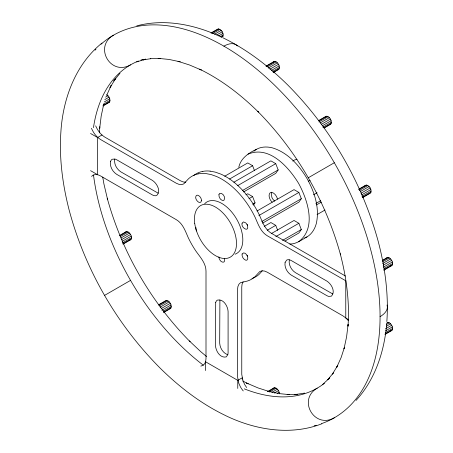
<?xml version="1.0" encoding="UTF-8"?>
<svg xmlns="http://www.w3.org/2000/svg" width="453" height="453" viewBox="0 0 453 453"><rect width="100%" height="100%" fill="white"/><g stroke="black" fill="none" stroke-linecap="round" stroke-linejoin="round"><path stroke-width="0.68" d="M99.53 132.876L99.762 126.812L99.649 128.68L101.189 116.036L103.748 104.184M386.839 321.551C388.77 294.671 385.084 267.689 378.295 241.692L378.029 240.73C362.06 182.644 330.95 128.76 288.629 85.889L287.932 85.175C268.816 66.302 247.287 49.615 223.04 37.848M114.711 159.162C113.873 164.088 116.727 169.179 120.804 171.846L158.21 193.199M219.898 300.028L219.688 343.102C219.96 347.966 222.933 352.989 227.627 354.722M289.297 259.943C288.453 264.875 291.313 269.965 295.39 272.632L332.796 293.986M386.726 323.425C384.433 351.296 375.22 379.506 356.047 400.412M195.855 227.31L196.138 229.999A4.19 2.418 60 0 0 196.602 230.956M102.973 105.996L109.06 102.48L109.768 101.665C110.532 99.02 108.924 96.2 106.755 94.722M123.267 244.014L130.572 239.796L131.279 238.98C132.095 235.985 130.022 232.395 127.021 231.602L125.962 231.806L119.875 235.322M163.629 312.513L170.328 308.646L171.036 307.836C171.846 304.841 169.773 301.251 166.772 300.458L165.719 300.662L158.408 304.88M222.27 37.118L222.972 36.302C223.788 33.307 221.715 29.722 218.714 28.924L217.655 29.134L210.956 33.001M273.618 72.389L278.487 69.575L279.195 68.765C280.005 65.764 277.938 62.18 274.937 61.387L273.878 61.591L265.962 66.161M324.337 127.922L330.43 124.405L331.132 123.595C331.947 120.594 329.875 117.01 326.873 116.217L325.815 116.421L318.51 120.64M362.876 197.48L370.18 193.261L370.888 192.446C371.698 189.45 369.631 185.866 366.63 185.067L365.571 185.277L358.872 189.144M383.782 270.226L391.698 265.656L392.4 264.846C393.215 261.845 391.143 258.261 388.142 257.468L387.083 257.672L382.825 260.13M384.999 334.444L391.698 330.577L392.4 329.761C393.215 326.766 391.143 323.176 388.142 322.383L387.083 322.587M344.49 347.236L344.014 348.816L346.573 336.964L348.119 324.32L348 326.188C349.75 301.84 346.409 277.389 340.26 253.839L340.531 254.801C325.735 200.979 296.913 151.053 257.695 111.325L258.391 112.044C241.075 94.943 221.568 79.824 199.609 69.162L201.285 70L189.564 65.011L178.018 61.302L180.158 61.812L168.986 59.428L158.159 58.358L160.622 58.46L150.305 58.703M344.439 347.349L341.12 357.576L336.636 367.485L337.779 365.305L332.411 374.116L333.595 372.576M238.776 167.333C240.611 158.284 248.657 152.984 256.443 149.309C261.324 146.579 267.162 146.5 272.474 147.876C287.734 152.536 299.059 165.186 307.009 178.505C314.569 192.055 319.863 208.182 316.268 223.731C314.807 229.014 311.817 234.037 307.009 236.896C301.579 239.784 296.29 244.235 289.795 244.037M243.131 281.794L242.1 284.139L241.76 287.026L241.76 374.455L242.984 380.78L244.558 384.28A14.864 8.579 60 0 0 246.675 387.53M106.642 95.424L111.127 85.515L109.988 87.695L115.356 78.884L113.777 80.94L119.988 73.267M271.772 192.214L271.472 192.808L271.772 197.072A5.951 3.437 60 0 0 274.688 201.109M253.42 205.135L255.039 202.831L252.61 196.574L247.751 193.765L245.928 194.818M233.873 182.225L270.883 160.855L275.741 163.658L278.17 169.92L275.741 173.374L243.584 191.942M257.01 211.002L294.02 189.637L298.878 192.44L301.307 198.697L298.878 202.157L262.474 223.176M271.568 233.442L294.02 220.481L298.878 223.284L301.307 229.546L298.878 233.001L284.92 241.058M262.304 270.758L259.218 274.252A59.881 34.57 60 0 1 251.959 278.487M333.55 372.609L327.774 379.733L329.739 377.887L322.723 384.399M125.255 232.621L125.962 231.806M273.17 62.401L273.878 61.591M325.112 117.231L325.815 116.421M364.863 186.087L365.571 185.277M273.17 388.765L273.878 387.949L274.937 387.745C277.61 388.402 279.246 391.211 279.444 393.827M386.375 258.487L387.083 257.672M101.97 43.058C76.064 63.918 63.55 97.163 61.042 129.575L60.923 131.449C58.998 158.329 62.684 185.311 69.468 211.308L69.739 212.27C85.708 270.356 116.812 324.24 159.139 367.111L159.835 367.825C178.952 386.698 200.481 403.385 224.722 415.152L226.404 415.99C255.724 430.022 290.775 435.809 321.794 423.804M253.878 151.211L256.443 149.309M298.595 241.755C317.026 227.961 307.678 200.005 298.595 183.363C288.725 167.174 269.19 145.102 248.029 154.167M113.448 35.221C93.494 46.71 110.623 76.376 130.549 64.847M317.213 388.153C297.264 399.648 314.393 429.314 334.32 417.779M380.061 316.67C384.048 314.388 388.674 310.079 387.049 305.011M211.409 33.143L218.714 28.924M212.655 33.579L219.96 29.36M105.566 97.135L108.001 95.73M214.512 34.235L221.211 30.368M104.796 99.615L109.06 97.157M216.789 34.96L222.27 31.795M104.286 101.948L109.768 98.782M218.714 35.883L222.972 33.426M103.318 104.235L110.017 100.368M220.181 36.767L223.221 35.006M103.069 105.532L109.768 101.665M221.149 37.361L222.972 36.302M90.56 133.493L97.571 137.542L101.987 134.994M266.409 66.308L274.937 61.387M267.655 66.738L276.183 61.818M268.295 68.097L277.429 62.825M269.965 69.173L278.487 64.252M271.279 70.453L279.195 65.883M272.746 71.331L279.444 67.463M273.108 72.276L279.195 68.765M119.717 235.82L127.021 231.602M318.957 120.787L326.873 116.217M224.694 176.234L247.751 162.921L252.61 165.724L254.552 170.736M318.991 121.919L328.125 116.648M120.351 236.608L128.267 232.038M120.991 237.967L129.518 233.04M320.237 122.927L329.371 117.655M121.444 239.745L130.572 234.467M321.296 124.354L330.43 119.082M229.552 179.037L252.61 165.724M122.146 241.37L131.279 236.098M322.61 125.634L331.132 120.713M122.395 242.955L131.529 237.683M322.859 127.219L331.381 122.293M122.757 243.901L131.279 238.98M323.827 127.814L331.132 123.595M237.514 185.73L275.741 163.658M242.372 190.588L278.17 169.92M248.969 198.674L252.61 196.574M252.61 204.235L255.039 202.831M104.53 295.413L130.549 280.384M308.295 177.763L334.32 162.74M308.289 181.336L310.118 180.283M258.833 215.56L298.878 192.44M261.868 221.472L301.307 198.697M313.419 194.847L317.072 192.735M264.212 226.404L270.883 222.548L275.741 225.351L277.683 230.362M267.247 230.254L275.741 225.351M315.854 203.476L320.724 200.656M316.46 204.926L321.336 202.117M275.82 236.596L298.878 223.284M158.861 305.028L166.772 300.458M358.714 189.637L366.63 185.067M317.072 214.597L324.988 210.028M159.496 305.815L168.023 300.888M359.354 190.424L367.876 185.504M160.136 307.168L169.269 301.896M360.599 191.432L369.121 186.511M361.047 193.21L370.18 187.938M161.194 308.595L170.328 303.323M282.496 240.407L301.307 229.546M161.902 310.226L171.036 304.954M361.754 194.841L370.888 189.564M163.369 311.109L171.285 306.539M362.004 196.421L371.137 191.149M163.726 312.055L171.036 307.836M362.366 197.366L370.888 192.446M382.66 260.628L388.142 257.468M382.694 261.766L389.387 257.899M382.723 263.476L390.639 258.906M383.17 265.254L391.698 260.333M383.266 267.236L392.4 261.964M384.127 268.47L392.649 263.55M383.878 269.767L392.4 264.846M205.583 370.56L205.583 361.788L237.763 380.367L242.185 377.819L242.185 379.167M267.785 391.466L273.878 387.949M268.238 391.613L274.937 387.745M386.924 323.085L388.142 322.383M269.484 392.043L276.183 388.181M386.347 324.575L389.387 322.819M271.947 392.349L277.429 389.184M386.375 326.285L390.639 323.821M274.224 393.074L278.487 390.611M385.605 328.765L391.698 325.248M277.366 393.295L279.195 392.241M385.707 330.747L392.4 326.879M385.344 332.683L392.649 328.465M385.095 333.98L392.4 329.761M223.884 46.155C227.848 43.85 233.895 41.999 237.468 45.94M304.671 237.916L307.009 236.896M200.826 366.098L202.995 365.395L204.637 363.816L205.668 361.471L206.002 358.572L206.002 271.132C205.939 263.216 200.288 257.264 195.99 251.2A59.881 34.57 60 0 1 188.272 237.734C185.345 231.087 182.865 223.493 176.2 219.614L100.481 175.9L98.193 174.881L95.617 174.501L93.375 175.028A14.864 8.584 60 0 0 91.619 176.455M136.557 61.953L145.702 59.128L143.125 59.909L150.787 58.692M136.772 25.866C165.085 18.358 195.328 24.773 221.364 37.01M202.808 171.376L200.554 171.914A59.881 34.57 60 0 0 193.612 175.583M198.601 173.805L196.347 174.343A59.881 34.57 60 0 0 188.544 178.748L183.748 183.895L181.591 184.609L179.071 184.388L176.291 183.239L100.464 139.456C96.319 136.851 93.341 132.752 91.461 128.284M108.001 102.684L109.06 102.48M277.429 69.779L278.487 69.575M329.371 124.609L330.43 124.405M129.518 239.999L130.572 239.796M390.639 265.866L391.698 265.656M390.639 330.781L391.698 330.577M304.643 393.091L294.886 394.637L296.817 394.382M297.462 394.297L287.145 394.54L289.603 394.642L278.782 393.572L267.604 391.188M185.798 182.18L183.278 181.959L180.498 180.809L104.671 137.027C100.526 134.422 97.548 130.322 95.668 125.855M210.096 171.138L215.311 172.134L220.719 174.054A59.739 34.49 60 0 1 234.411 182.565C241.126 188.057 246.879 194.654 251.772 201.8A59.881 34.57 60 0 1 259.495 215.266C262.423 221.913 264.897 229.507 271.568 233.386L345.452 276.041M269.745 391.698L258.199 387.989L246.477 383L248.159 383.838L242.785 381.007M345.367 280.549L267.361 235.815C260.696 231.936 258.216 224.343 255.288 217.695A59.881 34.57 60 0 0 247.57 204.229C242.672 197.083 236.925 190.481 230.203 184.994A59.739 34.49 60 0 0 216.511 176.489L211.104 174.564L205.889 173.567A59.881 34.57 60 0 0 198.646 173.788M90.56 170.656L97.571 174.705L97.571 137.542M348.697 319.693L345.775 318.006L345.775 280.843M206.602 356.551L200.77 351.687L189.371 340.956L190.067 341.675C150.855 301.947 122.027 252.021 107.231 198.199L107.503 199.161L103.913 183.924L102.735 177.123M348.215 320.509L345.673 317.847L342.989 315.911L267.264 272.191L264.49 271.041L261.964 270.82L259.807 271.528L255.016 276.681A59.881 34.57 60 0 1 247.208 281.087L240.566 282.644L238.924 284.224L237.893 286.568L237.553 289.456L237.553 376.885L238.776 383.21L240.35 386.709A14.864 8.579 60 0 0 243.261 390.939M247.072 224.394L247.672 225.271M247.072 255.237L247.672 256.121M224.28 258.329L224.575 261.036L223.827 262.1C221.024 262.825 219.003 259.32 218.89 256.891M237.763 380.367L237.763 388.464M272.196 202.129A6.121 3.533 60 0 1 270.265 199.722C269.184 197.712 268.289 194.337 270.265 192.678A6.121 3.533 60 0 1 277.502 199.065M292.78 161.058A22.424 12.944 60 0 1 296.975 159.416M204.682 203.697A29.745 17.174 60 0 1 236.16 218.289A29.745 17.174 60 0 1 235.124 254.195M324.461 383.261A186.664 107.769 60 0 1 244.28 388.855M203.233 365.112A186.664 107.769 60 0 1 93.516 175.079M93.477 127.661A186.664 107.769 60 0 1 138.414 61.013M140.945 60.051A186.664 107.769 60 0 1 142.882 59.4M101.019 44.224A220.871 127.519 60 0 1 333.714 161.693A220.871 127.519 60 0 1 321.641 423.583M316.234 425.254A220.871 127.519 60 0 1 314.161 425.786M95.034 50.192A220.871 127.519 60 0 1 95.945 49.196M202.853 171.359A59.881 34.57 60 0 1 210.147 171.121M201.534 200.6C200.424 205.889 193.85 198.929 196.138 195.826A4.19 2.418 60 0 1 197.893 195.271C200.039 196.07 201.415 198.369 201.534 200.6M218.98 194.388C218.522 197.078 220.781 201.092 223.827 200.419C226.143 197.955 223.018 192.531 219.728 193.329L218.98 194.388M242.117 223.17C240.503 227.683 249.552 233.001 247.423 225.43A4.19 2.418 60 0 0 245.662 222.848L243.465 221.919L242.117 223.17M242.117 254.02C241.726 256.511 243.312 259.252 245.662 260.158A4.19 2.418 60 0 0 247.417 259.603C249.258 256.8 244.473 250.311 242.117 254.02M110.509 161.591C109.666 166.517 112.52 171.608 116.597 174.275L152.378 194.932L154.009 195.628L155.532 195.781L156.834 195.379C161.217 190.855 156.851 183.239 152.378 180.368L116.597 159.711L114.966 159.014L112.134 159.263L111.138 160.192L110.509 161.591M215.69 302.457L215.481 345.531C215.73 350.837 220.135 358.431 226.251 356.902L227.882 354.574L228.091 352.813L228.091 311.5C227.848 306.194 223.425 298.595 217.321 300.129L216.319 301.058L215.69 302.457M285.096 262.372C284.246 267.304 287.106 272.395 291.183 275.056L326.964 295.718L328.595 296.415L331.42 296.166C335.803 291.641 331.432 284.025 326.964 281.154L291.183 260.498L289.552 259.801L288.029 259.648L286.721 260.05L285.096 262.372M194.716 223.335A29.745 17.174 60 0 0 228.81 257.836A29.745 17.174 60 0 0 222.876 212.904A29.745 17.174 60 0 0 194.716 223.335"/></g></svg>
